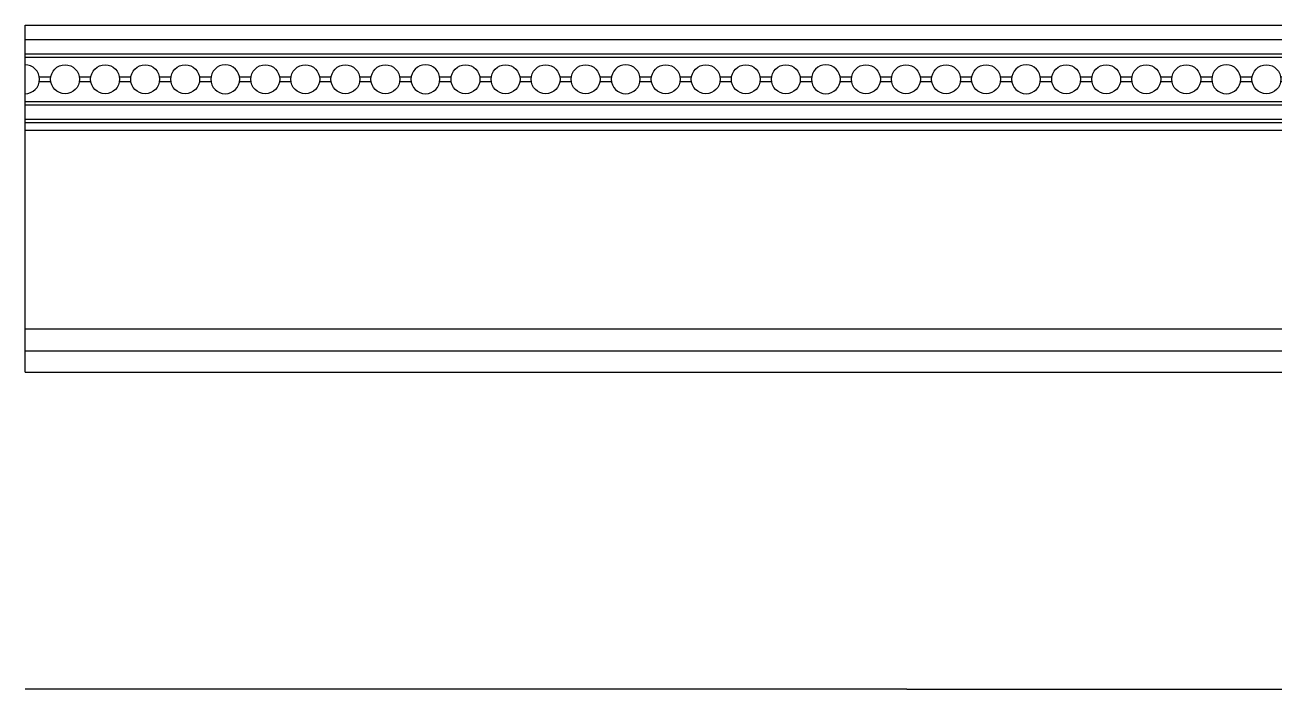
# Model space of a CAD drawing. Header units: millimetres. Extents: x 119.1 to 211.3, y 226 to 289.5.
# Drawn here: x 128.63 to 139.42, y 249.95 to 255.68 of the extents above; entities that cross this region are included whole.
import ezdxf

# ---------------------------------------------------------------- set-up
doc = ezdxf.new("R2010")
doc.units = ezdxf.units.MM

# ---------------------------------------------------------------- blocks, each defined once
blk = doc.blocks.new('*U196')
at = {"color": 0}
for p, q in [((-0.865, 1.5), (0.865, 1.5)), ((-0.865, 1.375), (0.865, 1.375)), ((-0.865, 1.25), (0.865, 1.25)), ((-0.865, 1.222), (0.865, 1.222)), ((-0.742, 1.052), (-0.642, 1.052)), ((-0.742, 1.011), (-0.642, 1.011)), ((-0.396, 1.052), (-0.296, 1.052)), ((-0.396, 1.011), (-0.296, 1.011)), ((-0.05, 1.052), (0.05, 1.052)), ((-0.05, 1.011), (0.05, 1.011)), ((0.296, 1.052), (0.396, 1.052)), ((0.296, 1.011), (0.396, 1.011)), ((0.642, 1.052), (0.742, 1.052)), ((0.642, 1.011), (0.742, 1.011)), ((-0.865, 0.84), (0.865, 0.84)), ((-0.865, 0.812), (0.865, 0.812)), ((-0.865, 0.687), (0.865, 0.687)), ((-0.865, 0.657), (0.865, 0.657)), ((-0.865, 0.591), (0.865, 0.591)), ((-0.865, -1.125), (0.865, -1.125)), ((-0.865, -1.313), (0.865, -1.313)), ((-0.865, -1.5), (0.865, -1.5))]:
    blk.add_line(p, q, dxfattribs=at)
for centre in [(-0.519, 1.031), (-0.173, 1.031), (0.173, 1.031), (0.519, 1.031)]:
    blk.add_circle(centre, 0.125, dxfattribs=at)
for centre, start, end in [((-0.865, 1.031), 270, 90), ((0.865, 1.031), 90, 270)]:
    blk.add_arc(centre, 0.125, start, end, dxfattribs=at)
blk = doc.blocks.new('*U197')
at = {"color": 0, "linetype": 'ByBlock', "lineweight": -2, "transparency": 16777216}
for p in [(0, 0), (1.73, 0), (3.46, 0), (5.19, 0), (6.92, 0), (8.65, 0), (10.38, 0)]:
    blk.add_blockref('*U196', p, dxfattribs=at)
blk = doc.blocks.new('*U281')
at = {"color": 0}
for q in [(-7.62, 4.443), (7.62, 4.443)]:
    blk.add_line((0, 4.443), q, dxfattribs=at)
blk = doc.blocks.new('*U282')
at = {"color": 0, "linetype": 'ByBlock', "lineweight": -2, "transparency": 16777216}
blk.add_blockref('*U281', (0, 0), dxfattribs=at)

msp = doc.modelspace()

# ---------------------------------------------------------------- linework, layer by layer
at = {"color": 0}
msp.add_lwpolyline([(128.626, 252.682), (128.626, 255.682)], dxfattribs=at)

# ---------------------------------------------------------------- block references
for name, p in [('*U197', (129.491, 254.182)), ('*U282', (136.246, 245.503))]:
    msp.add_blockref(name, p, dxfattribs=at)

doc.saveas('drawing.dxf')
